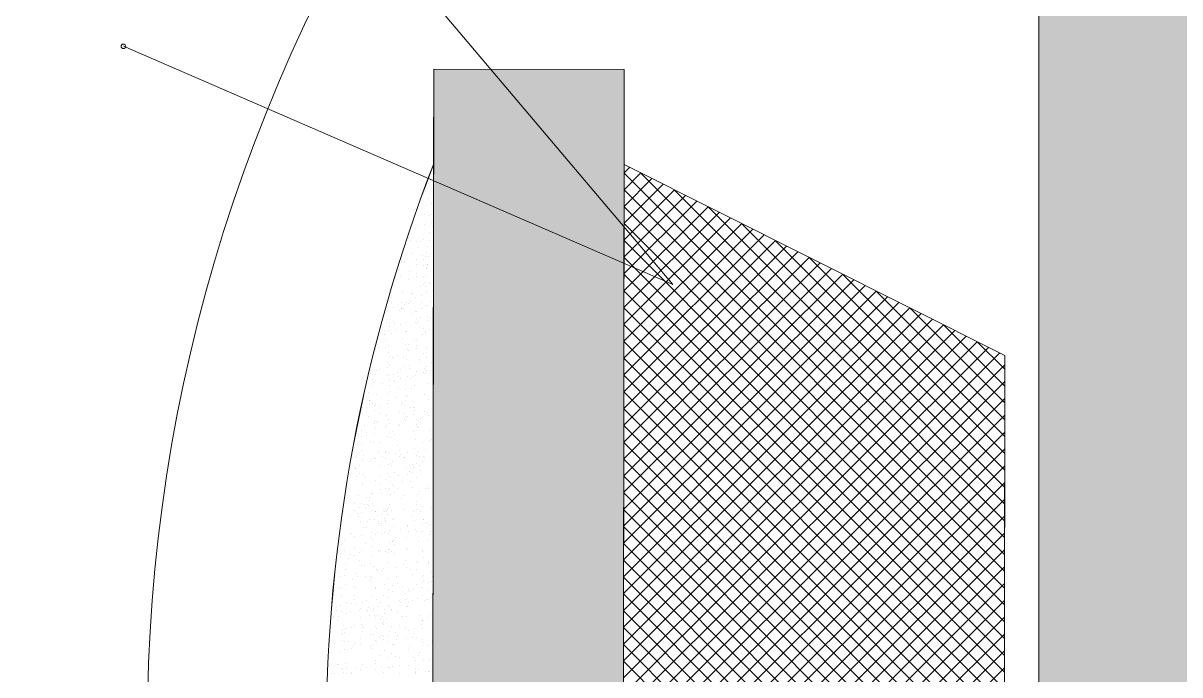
# Model space of a CAD drawing. Header units: inches. Extents: x 22513 to 23848, y -2930 to -2337.
# Drawn here: x 22772.3 to 22790.74, y -2454.46 to -2444.06 of the extents above; entities that cross this region are included whole.
import ezdxf

# ---------------------------------------------------------------- set-up
doc = ezdxf.new("R2010")
doc.units = ezdxf.units.IN
doc.header["$LTSCALE"] = 10
doc.header["$MEASUREMENT"] = 0
for name, color, linetype, lineweight in [('FURNITURE', 144, 'Continuous', 9), ('FURNTIURE', 7, 'Continuous', 5), ('line', 7, 'Continuous', 13)]:
    doc.layers.add(name, color=color, linetype=linetype, lineweight=lineweight)

# ---------------------------------------------------------------- blocks, each defined once
blk = doc.blocks.new("50'X96'-G59")
at = {"layer": 'FURNTIURE', "color": 7, "linetype": 'Continuous'}
for p, q in [((1345.785, 894.474), (1333.785, 882.474)), ((1345.973, 882.475), (1333.973, 894.474)), ((1334.315, 882.474), (1346.315, 894.474)), ((1334.504, 894.474), (1346.503, 882.475)), ((1346.846, 894.474), (1334.845, 882.474)), ((1347.033, 882.475), (1335.034, 894.474)), ((1335.376, 882.474), (1347.376, 894.474)), ((1335.564, 894.474), (1347.564, 882.475)), ((1347.906, 894.474), (1335.906, 882.474)), ((1348.094, 882.475), (1336.095, 894.474)), ((1336.436, 882.474), (1348.437, 894.474)), ((1336.625, 894.474), (1348.624, 882.475)), ((1348.967, 894.474), (1336.967, 882.474)), ((1349.155, 882.475), (1337.155, 894.474)), ((1337.497, 882.474), (1349.497, 894.474)), ((1337.686, 894.474), (1349.685, 882.475)), ((1350.028, 894.474), (1338.027, 882.474)), ((1350.215, 882.475), (1338.216, 894.474)), ((1338.558, 882.474), (1350.558, 894.474)), ((1338.746, 894.474), (1350.746, 882.475)), ((1351.088, 894.474), (1339.088, 882.474)), ((1351.276, 882.475), (1339.277, 894.474)), ((1339.618, 882.474), (1351.619, 894.474)), ((1339.807, 894.474), (1351.806, 882.475)), ((1352.149, 894.474), (1340.149, 882.474)), ((1352.337, 882.475), (1340.337, 894.474)), ((1340.679, 882.474), (1352.679, 894.474)), ((1340.868, 894.474), (1352.867, 882.475)), ((1353.21, 894.474), (1341.209, 882.474)), ((1353.397, 882.475), (1341.398, 894.474)), ((1341.74, 882.474), (1353.74, 894.474)), ((1341.928, 894.474), (1353.928, 882.475)), ((1354.27, 894.474), (1342.27, 882.474)), ((1354.458, 882.475), (1342.459, 894.474)), ((1342.8, 882.474), (1354.801, 894.474)), ((1342.989, 894.474), (1354.988, 882.475)), ((1355.331, 894.474), (1343.331, 882.474)), ((1355.519, 882.475), (1343.519, 894.474)), ((1344.05, 894.474), (1356.049, 882.475)), ((1356.579, 882.475), (1344.58, 894.474)), ((1345.11, 894.474), (1357.11, 882.475)), ((1357.64, 882.475), (1345.641, 894.474)), ((1346.171, 894.474), (1358.17, 882.475)), ((1358.701, 882.475), (1346.701, 894.474)), ((1347.232, 894.474), (1359.231, 882.475)), ((1359.761, 882.475), (1347.762, 894.474)), ((1348.292, 894.474), (1360.292, 882.475)), ((1360.822, 882.475), (1348.823, 894.474)), ((1349.353, 894.474), (1361.352, 882.475)), ((1361.361, 882.997), (1349.883, 894.474)), ((1350.414, 894.474), (1360.83, 884.057)), ((1360.3, 885.118), (1350.944, 894.474)), ((1351.474, 894.474), (1359.77, 886.179)), ((1359.239, 887.239), (1352.005, 894.474)), ((1352.535, 894.474), (1358.709, 888.3)), ((1358.178, 889.362), (1353.065, 894.474)), ((1353.596, 894.474), (1357.647, 890.422)), ((1357.117, 891.483), (1354.126, 894.474)), ((1354.656, 894.474), (1356.587, 892.544)), ((1356.056, 893.604), (1355.187, 894.474)), ((1343.861, 882.474), (1355.701, 894.314)), ((1355.878, 893.961), (1344.391, 882.474)), ((1344.922, 882.474), (1356.054, 893.606)), ((1356.231, 893.253), (1345.452, 882.474)), ((1345.982, 882.474), (1356.408, 892.9)), ((1356.585, 892.546), (1346.513, 882.474)), ((1347.043, 882.474), (1356.762, 892.193)), ((1356.939, 891.839), (1347.573, 882.474)), ((1348.104, 882.474), (1357.115, 891.485)), ((1357.292, 891.132), (1348.634, 882.474)), ((1349.164, 882.474), (1357.469, 890.779)), ((1357.645, 890.424), (1349.695, 882.474)), ((1350.225, 882.474), (1357.822, 890.071)), ((1357.999, 889.718), (1350.755, 882.474)), ((1351.285, 882.474), (1358.176, 889.364)), ((1358.353, 889.011), (1351.816, 882.474)), ((1352.346, 882.474), (1358.53, 888.657)), ((1358.706, 888.303), (1352.876, 882.474)), ((1353.407, 882.474), (1358.883, 887.95)), ((1359.06, 887.597), (1353.937, 882.474)), ((1354.467, 882.474), (1359.236, 887.242)), ((1359.413, 886.889), (1354.998, 882.474)), ((1355.528, 882.474), (1359.59, 886.536)), ((1359.767, 886.182), (1356.058, 882.474)), ((1356.589, 882.474), (1359.944, 885.829)), ((1360.121, 885.475), (1357.119, 882.474)), ((1357.649, 882.474), (1360.297, 885.121)), ((1360.474, 884.768), (1358.18, 882.474)), ((1358.71, 882.474), (1360.651, 884.415)), ((1360.827, 884.061), (1359.24, 882.474)), ((1359.771, 882.474), (1361.004, 883.707)), ((1361.181, 883.354), (1360.301, 882.474)), ((1360.831, 882.474), (1361.358, 883)), ((1361.535, 882.647), (1361.362, 882.474))]:
    blk.add_line(p, q, dxfattribs=at)
blk = doc.blocks.new("50'X96'-G60")
at = {"layer": 'FURNTIURE', "color": 3, "linetype": 'Continuous'}
for p, q in [((1345.641, 876.342), (1345.641, 876.342)), ((1346.457, 876.471), (1346.457, 876.471)), ((1347.98, 876.426), (1347.98, 876.426)), ((1348.209, 876.345), (1348.209, 876.345)), ((1348.442, 876.336), (1348.442, 876.336)), ((1348.628, 876.452), (1348.628, 876.452)), ((1349.104, 876.326), (1349.104, 876.326)), ((1349.778, 876.291), (1349.778, 876.291)), ((1349.952, 876.374), (1349.952, 876.374)), ((1350.289, 876.374), (1350.289, 876.374)), ((1350.798, 876.433), (1350.798, 876.433)), ((1352.626, 876.239), (1352.626, 876.239)), ((1352.968, 876.413), (1352.968, 876.413)), ((1353.724, 876.333), (1353.724, 876.333)), ((1353.804, 876.285), (1353.804, 876.285)), ((1353.978, 876.466), (1353.978, 876.466)), ((1354.38, 876.211), (1354.38, 876.211)), ((1355.139, 876.393), (1355.139, 876.393)), ((1355.264, 876.265), (1355.264, 876.265)), ((1355.55, 876.27), (1355.55, 876.27)), ((1355.709, 876.273), (1355.709, 876.273)), ((1356.363, 876.23), (1356.363, 876.23)), ((1356.7, 876.276), (1356.7, 876.276)), ((1356.842, 876.286), (1356.842, 876.286)), ((1357.165, 876.22), (1357.165, 876.22)), ((1357.309, 876.374), (1357.309, 876.374)), ((1358.327, 876.265), (1358.327, 876.265)), ((1358.344, 876.247), (1358.344, 876.247)), ((1358.836, 876.24), (1358.836, 876.24)), ((1359.479, 876.355), (1359.479, 876.355)), ((1359.787, 876.409), (1359.787, 876.409)), ((1359.839, 876.457), (1359.839, 876.457)), ((1360.326, 876.266), (1360.326, 876.266)), ((1360.697, 876.359), (1360.697, 876.359)), ((1361.021, 876.324), (1361.021, 876.324)), ((1345.568, 875.928), (1345.568, 875.928)), ((1345.74, 875.94), (1345.74, 875.94)), ((1345.988, 875.926), (1345.988, 875.926)), ((1346.032, 876.191), (1346.032, 876.191)), ((1346.452, 876.138), (1346.452, 876.138)), ((1346.7, 875.94), (1346.7, 875.94)), ((1346.996, 875.903), (1346.996, 875.903)), ((1347.004, 876.132), (1347.004, 876.132)), ((1347.422, 876.059), (1347.422, 876.059)), ((1348.38, 875.94), (1348.38, 875.94)), ((1348.435, 876.156), (1348.435, 876.156)), ((1348.629, 876.156), (1348.629, 876.156)), ((1349.1, 875.94), (1349.1, 875.94)), ((1349.238, 876.173), (1349.238, 876.173)), ((1350.06, 875.94), (1350.06, 875.94)), ((1350.416, 876.174), (1350.416, 876.174)), ((1350.686, 875.852), (1350.686, 875.852)), ((1350.748, 875.961), (1350.748, 875.961)), ((1351.74, 875.94), (1351.74, 875.94)), ((1351.968, 876.066), (1351.968, 876.066)), ((1352.21, 875.94), (1352.21, 875.94)), ((1352.398, 876.193), (1352.398, 876.193)), ((1352.46, 875.94), (1352.46, 875.94)), ((1352.564, 875.973), (1352.564, 875.973)), ((1352.668, 875.871), (1352.668, 875.871)), ((1353.214, 875.858), (1353.214, 875.858)), ((1353.42, 875.94), (1353.42, 875.94)), ((1353.492, 876.057), (1353.492, 876.057)), ((1353.541, 876), (1353.541, 876)), ((1353.599, 876.058), (1353.599, 876.058)), ((1353.872, 875.883), (1353.872, 875.883)), ((1353.966, 875.879), (1353.966, 875.879)), ((1354.65, 875.889), (1354.65, 875.889)), ((1355.1, 875.94), (1355.1, 875.94)), ((1355.188, 876.204), (1355.188, 876.204)), ((1355.404, 876.083), (1355.404, 876.083)), ((1355.47, 876.051), (1355.47, 876.051)), ((1355.82, 875.94), (1355.82, 875.94)), ((1356.082, 875.869), (1356.082, 875.869)), ((1356.468, 876.049), (1356.468, 876.049)), ((1356.633, 875.908), (1356.633, 875.908)), ((1356.67, 876.008), (1356.67, 876.008)), ((1356.78, 875.94), (1356.78, 875.94)), ((1356.808, 876.059), (1356.808, 876.059)), ((1357.913, 876.192), (1357.913, 876.192)), ((1358.08, 876.162), (1358.08, 876.162)), ((1358.196, 875.926), (1358.196, 875.926)), ((1358.46, 875.94), (1358.46, 875.94)), ((1358.614, 875.925), (1358.614, 875.925)), ((1359.18, 875.94), (1359.18, 875.94)), ((1360.039, 876.197), (1360.039, 876.197)), ((1360.14, 875.94), (1360.14, 875.94)), ((1346.722, 875.816), (1346.722, 875.816)), ((1347.014, 875.619), (1347.014, 875.619)), ((1347.361, 875.504), (1347.361, 875.504)), ((1347.686, 875.661), (1347.686, 875.661)), ((1347.692, 875.637), (1347.692, 875.637)), ((1348.705, 875.835), (1348.705, 875.835)), ((1348.868, 875.762), (1348.868, 875.762)), ((1348.914, 875.644), (1348.914, 875.644)), ((1349, 875.558), (1349, 875.558)), ((1349.154, 875.616), (1349.154, 875.616)), ((1349.486, 875.661), (1349.486, 875.661)), ((1349.52, 875.64), (1349.52, 875.64)), ((1349.855, 875.642), (1349.855, 875.642)), ((1350.252, 875.652), (1350.252, 875.652)), ((1350.54, 875.783), (1350.54, 875.783)), ((1351.615, 875.769), (1351.615, 875.769)), ((1351.64, 875.519), (1351.64, 875.519)), ((1351.915, 875.777), (1351.915, 875.777)), ((1352.026, 875.622), (1352.026, 875.622)), ((1352.53, 875.676), (1352.53, 875.676)), ((1353.554, 875.609), (1353.554, 875.609)), ((1353.975, 875.763), (1353.975, 875.763)), ((1354.102, 875.52), (1354.102, 875.52)), ((1354.159, 875.84), (1354.159, 875.84)), ((1354.196, 875.603), (1354.196, 875.603)), ((1354.337, 875.66), (1354.337, 875.66)), ((1354.516, 875.593), (1354.516, 875.593)), ((1355.96, 875.689), (1355.96, 875.689)), ((1356.35, 875.614), (1356.35, 875.614)), ((1356.367, 875.583), (1356.367, 875.583)), ((1356.923, 875.796), (1356.923, 875.796)), ((1357.077, 875.477), (1357.077, 875.477)), ((1357.309, 875.753), (1357.309, 875.753)), ((1357.558, 875.781), (1357.558, 875.781)), ((1357.561, 875.82), (1357.561, 875.82)), ((1357.992, 875.687), (1357.992, 875.687)), ((1358.537, 875.564), (1358.537, 875.564)), ((1359.236, 875.742), (1359.236, 875.742)), ((1359.295, 875.692), (1359.295, 875.692)), ((1345.577, 875.425), (1345.577, 875.425)), ((1346.099, 875.291), (1346.099, 875.291)), ((1346.217, 875.158), (1346.217, 875.158)), ((1346.782, 875.343), (1346.782, 875.343)), ((1346.882, 875.296), (1346.882, 875.296)), ((1347.063, 875.177), (1347.063, 875.177)), ((1347.511, 875.37), (1347.511, 875.37)), ((1347.701, 875.113), (1347.701, 875.113)), ((1349.655, 875.269), (1349.655, 875.269)), ((1350.214, 875.241), (1350.214, 875.241)), ((1350.437, 875.208), (1350.437, 875.208)), ((1351.093, 875.472), (1351.093, 875.472)), ((1351.531, 875.19), (1351.531, 875.19)), ((1351.913, 875.258), (1351.913, 875.258)), ((1352.199, 875.116), (1352.199, 875.116)), ((1352.271, 875.197), (1352.271, 875.197)), ((1352.771, 875.348), (1352.771, 875.348)), ((1353.807, 875.396), (1353.807, 875.396)), ((1354.289, 875.279), (1354.289, 875.279)), ((1354.47, 875.112), (1354.47, 875.112)), ((1354.936, 875.363), (1354.936, 875.363)), ((1355.013, 875.209), (1355.013, 875.209)), ((1356.275, 875.144), (1356.275, 875.144)), ((1356.612, 875.259), (1356.612, 875.259)), ((1356.654, 875.223), (1356.654, 875.223)), ((1357.262, 875.145), (1357.262, 875.145)), ((1358.092, 875.426), (1358.092, 875.426)), ((1358.285, 875.361), (1358.285, 875.361)), ((1346.307, 874.956), (1346.307, 874.956)), ((1346.657, 874.906), (1346.657, 874.906)), ((1346.78, 874.862), (1346.78, 874.862)), ((1347.321, 874.808), (1347.321, 874.808)), ((1347.455, 874.943), (1347.455, 874.943)), ((1347.712, 875.063), (1347.712, 875.063)), ((1348.218, 875.065), (1348.218, 875.065)), ((1348.835, 874.865), (1348.835, 874.865)), ((1349.073, 875.07), (1349.073, 875.07)), ((1349.437, 874.961), (1349.437, 874.961)), ((1350.291, 874.848), (1350.291, 874.848)), ((1350.369, 874.762), (1350.369, 874.762)), ((1350.46, 874.937), (1350.46, 874.937)), ((1350.6, 875.038), (1350.6, 875.038)), ((1350.686, 874.955), (1350.686, 874.955)), ((1350.69, 874.996), (1350.69, 874.996)), ((1350.705, 874.921), (1350.705, 874.921)), ((1351.263, 874.845), (1351.263, 874.845)), ((1351.382, 874.819), (1351.382, 874.819)), ((1351.419, 874.979), (1351.419, 874.979)), ((1351.881, 875.038), (1351.881, 875.038)), ((1352.356, 874.976), (1352.356, 874.976)), ((1352.586, 874.977), (1352.586, 874.977)), ((1353.132, 875.104), (1353.132, 875.104)), ((1353.401, 874.997), (1353.401, 874.997)), ((1353.448, 875.102), (1353.448, 875.102)), ((1353.779, 874.816), (1353.779, 874.816)), ((1355.146, 874.784), (1355.146, 874.784)), ((1355.216, 875.019), (1355.216, 875.019)), ((1355.383, 875.016), (1355.383, 875.016)), ((1355.69, 875.076), (1355.69, 875.076)), ((1355.86, 874.98), (1355.86, 874.98)), ((1345.771, 874.389), (1345.771, 874.389)), ((1345.906, 874.664), (1345.906, 874.664)), ((1346.376, 874.562), (1346.376, 874.562)), ((1346.576, 874.697), (1346.576, 874.697)), ((1346.61, 874.649), (1346.61, 874.649)), ((1346.984, 874.71), (1346.984, 874.71)), ((1347.074, 874.663), (1347.074, 874.663)), ((1347.33, 874.649), (1347.33, 874.649)), ((1347.393, 874.619), (1347.393, 874.619)), ((1347.574, 874.596), (1347.574, 874.596)), ((1347.914, 874.706), (1347.914, 874.706)), ((1348.016, 874.567), (1348.016, 874.567)), ((1348.29, 874.649), (1348.29, 874.649)), ((1348.459, 874.525), (1348.459, 874.525)), ((1348.545, 874.543), (1348.545, 874.543)), ((1348.825, 874.713), (1348.825, 874.713)), ((1348.848, 874.68), (1348.848, 874.68)), ((1349.304, 874.573), (1349.304, 874.573)), ((1349.97, 874.649), (1349.97, 874.649)), ((1350.69, 874.649), (1350.69, 874.649)), ((1350.716, 874.523), (1350.716, 874.523)), ((1350.905, 874.409), (1350.905, 874.409)), ((1351.038, 874.455), (1351.038, 874.455)), ((1351.11, 874.463), (1351.11, 874.463)), ((1351.65, 874.649), (1351.65, 874.649)), ((1352.343, 874.612), (1352.343, 874.612)), ((1352.886, 874.504), (1352.886, 874.504)), ((1353.33, 874.649), (1353.33, 874.649)), ((1353.454, 874.619), (1353.454, 874.619)), ((1353.688, 874.444), (1353.688, 874.444)), ((1354.05, 874.649), (1354.05, 874.649)), ((1354.185, 874.458), (1354.185, 874.458)), ((1354.649, 874.573), (1354.649, 874.573)), ((1354.91, 874.471), (1354.91, 874.471)), ((1355.01, 874.649), (1355.01, 874.649)), ((1355.057, 874.484), (1355.057, 874.484)), ((1355.111, 874.497), (1355.111, 874.497)), ((1355.55, 874.62), (1355.55, 874.62)), ((1345.876, 874.263), (1345.876, 874.263)), ((1346.48, 874.176), (1346.48, 874.176)), ((1346.893, 874.249), (1346.893, 874.249)), ((1347.802, 874.243), (1347.802, 874.243)), ((1348.647, 874.105), (1348.647, 874.105)), ((1349.135, 874.172), (1349.135, 874.172)), ((1349.468, 874.205), (1349.468, 874.205)), ((1350.17, 874.378), (1350.17, 874.378)), ((1350.378, 874.198), (1350.378, 874.198)), ((1350.796, 874.158), (1350.796, 874.158)), ((1351.531, 874.26), (1351.531, 874.26)), ((1351.594, 874.248), (1351.594, 874.248)), ((1351.76, 874.349), (1351.76, 874.349)), ((1351.793, 874.07), (1351.793, 874.07)), ((1351.877, 874.281), (1351.877, 874.281)), ((1352.133, 874.166), (1352.133, 874.166)), ((1352.502, 874.149), (1352.502, 874.149)), ((1352.883, 874.151), (1352.883, 874.151)), ((1353.055, 874.227), (1353.055, 874.227)), ((1353.229, 874.229), (1353.229, 874.229)), ((1354.589, 874.343), (1354.589, 874.343)), ((1345.578, 873.759), (1345.578, 873.759)), ((1345.608, 873.666), (1345.608, 873.666)), ((1345.617, 873.925), (1345.617, 873.925)), ((1345.879, 873.712), (1345.879, 873.712)), ((1346.33, 873.767), (1346.33, 873.767)), ((1346.593, 873.798), (1346.593, 873.798)), ((1347.476, 873.743), (1347.476, 873.743)), ((1347.787, 873.907), (1347.787, 873.907)), ((1348.03, 874.002), (1348.03, 874.002)), ((1348.394, 873.731), (1348.394, 873.731)), ((1348.538, 873.924), (1348.538, 873.924)), ((1348.677, 873.67), (1348.677, 873.67)), ((1349.211, 873.812), (1349.211, 873.812)), ((1349.462, 873.682), (1349.462, 873.682)), ((1349.52, 873.99), (1349.52, 873.99)), ((1349.803, 873.684), (1349.803, 873.684)), ((1349.958, 873.887), (1349.958, 873.887)), ((1349.999, 873.903), (1349.999, 873.903)), ((1352.128, 873.867), (1352.128, 873.867)), ((1345.56, 873.359), (1345.56, 873.359)), ((1345.847, 873.503), (1345.847, 873.503)), ((1346.258, 873.552), (1346.258, 873.552)), ((1346.52, 873.359), (1346.52, 873.359)), ((1346.943, 873.579), (1346.943, 873.579)), ((1346.966, 873.626), (1346.966, 873.626)), ((1347.245, 873.467), (1347.245, 873.467)), ((1347.381, 873.354), (1347.381, 873.354)), ((1347.576, 873.434), (1347.576, 873.434)), ((1348.2, 873.359), (1348.2, 873.359)), ((1350.693, 873.653), (1350.693, 873.653)), ((1345.56, 873.269), (1345.56, 873.269))]:
    blk.add_line(p, q, dxfattribs=at)
blk = doc.blocks.new("50'X96'-G61")
at = {"layer": 'FURNTIURE', "color": 1, "linetype": 'Continuous'}
for p, q in [((1345.641, 876.342), (1345.641, 876.342)), ((1346.457, 876.471), (1346.457, 876.471)), ((1347.98, 876.426), (1347.98, 876.426)), ((1348.209, 876.345), (1348.209, 876.345)), ((1348.442, 876.336), (1348.442, 876.336)), ((1348.628, 876.452), (1348.628, 876.452)), ((1349.104, 876.326), (1349.104, 876.326)), ((1349.778, 876.291), (1349.778, 876.291)), ((1349.952, 876.374), (1349.952, 876.374)), ((1350.289, 876.374), (1350.289, 876.374)), ((1350.798, 876.433), (1350.798, 876.433)), ((1352.626, 876.239), (1352.626, 876.239)), ((1352.968, 876.413), (1352.968, 876.413)), ((1353.724, 876.333), (1353.724, 876.333)), ((1353.804, 876.285), (1353.804, 876.285)), ((1353.978, 876.466), (1353.978, 876.466)), ((1354.38, 876.211), (1354.38, 876.211)), ((1355.139, 876.393), (1355.139, 876.393)), ((1355.264, 876.265), (1355.264, 876.265)), ((1355.55, 876.27), (1355.55, 876.27)), ((1355.709, 876.273), (1355.709, 876.273)), ((1356.363, 876.23), (1356.363, 876.23)), ((1356.7, 876.276), (1356.7, 876.276)), ((1356.842, 876.286), (1356.842, 876.286)), ((1357.165, 876.22), (1357.165, 876.22)), ((1357.309, 876.374), (1357.309, 876.374)), ((1358.327, 876.265), (1358.327, 876.265)), ((1358.344, 876.247), (1358.344, 876.247)), ((1358.836, 876.24), (1358.836, 876.24)), ((1359.479, 876.355), (1359.479, 876.355)), ((1359.787, 876.409), (1359.787, 876.409)), ((1359.839, 876.457), (1359.839, 876.457)), ((1360.326, 876.266), (1360.326, 876.266)), ((1360.697, 876.359), (1360.697, 876.359)), ((1361.021, 876.324), (1361.021, 876.324)), ((1345.568, 875.928), (1345.568, 875.928)), ((1345.74, 875.94), (1345.74, 875.94)), ((1345.988, 875.926), (1345.988, 875.926)), ((1346.032, 876.191), (1346.032, 876.191)), ((1346.452, 876.138), (1346.452, 876.138)), ((1346.7, 875.94), (1346.7, 875.94)), ((1346.996, 875.903), (1346.996, 875.903)), ((1347.004, 876.132), (1347.004, 876.132)), ((1347.422, 876.059), (1347.422, 876.059)), ((1348.38, 875.94), (1348.38, 875.94)), ((1348.435, 876.156), (1348.435, 876.156)), ((1348.629, 876.156), (1348.629, 876.156)), ((1349.1, 875.94), (1349.1, 875.94)), ((1349.238, 876.173), (1349.238, 876.173)), ((1350.06, 875.94), (1350.06, 875.94)), ((1350.416, 876.174), (1350.416, 876.174)), ((1350.686, 875.852), (1350.686, 875.852)), ((1350.748, 875.961), (1350.748, 875.961)), ((1351.74, 875.94), (1351.74, 875.94)), ((1351.968, 876.066), (1351.968, 876.066)), ((1352.21, 875.94), (1352.21, 875.94)), ((1352.398, 876.193), (1352.398, 876.193)), ((1352.46, 875.94), (1352.46, 875.94)), ((1352.564, 875.973), (1352.564, 875.973)), ((1352.668, 875.871), (1352.668, 875.871)), ((1353.214, 875.858), (1353.214, 875.858)), ((1353.42, 875.94), (1353.42, 875.94)), ((1353.492, 876.057), (1353.492, 876.057)), ((1353.541, 876), (1353.541, 876)), ((1353.599, 876.058), (1353.599, 876.058)), ((1353.872, 875.883), (1353.872, 875.883)), ((1353.966, 875.879), (1353.966, 875.879)), ((1354.65, 875.889), (1354.65, 875.889)), ((1355.1, 875.94), (1355.1, 875.94)), ((1355.188, 876.204), (1355.188, 876.204)), ((1355.404, 876.083), (1355.404, 876.083)), ((1355.47, 876.051), (1355.47, 876.051)), ((1355.82, 875.94), (1355.82, 875.94)), ((1356.082, 875.869), (1356.082, 875.869)), ((1356.468, 876.049), (1356.468, 876.049)), ((1356.633, 875.908), (1356.633, 875.908)), ((1356.67, 876.008), (1356.67, 876.008)), ((1356.78, 875.94), (1356.78, 875.94)), ((1356.808, 876.059), (1356.808, 876.059)), ((1357.913, 876.192), (1357.913, 876.192)), ((1358.08, 876.162), (1358.08, 876.162)), ((1358.196, 875.926), (1358.196, 875.926)), ((1358.46, 875.94), (1358.46, 875.94)), ((1358.614, 875.925), (1358.614, 875.925)), ((1359.18, 875.94), (1359.18, 875.94)), ((1360.039, 876.197), (1360.039, 876.197)), ((1360.14, 875.94), (1360.14, 875.94)), ((1346.722, 875.816), (1346.722, 875.816)), ((1347.014, 875.619), (1347.014, 875.619)), ((1347.361, 875.504), (1347.361, 875.504)), ((1347.686, 875.661), (1347.686, 875.661)), ((1347.692, 875.637), (1347.692, 875.637)), ((1348.705, 875.835), (1348.705, 875.835)), ((1348.868, 875.762), (1348.868, 875.762)), ((1348.914, 875.644), (1348.914, 875.644)), ((1349, 875.558), (1349, 875.558)), ((1349.154, 875.616), (1349.154, 875.616)), ((1349.486, 875.661), (1349.486, 875.661)), ((1349.52, 875.64), (1349.52, 875.64)), ((1349.855, 875.642), (1349.855, 875.642)), ((1350.252, 875.652), (1350.252, 875.652)), ((1350.54, 875.783), (1350.54, 875.783)), ((1351.615, 875.769), (1351.615, 875.769)), ((1351.64, 875.519), (1351.64, 875.519)), ((1351.915, 875.777), (1351.915, 875.777)), ((1352.026, 875.622), (1352.026, 875.622)), ((1352.53, 875.676), (1352.53, 875.676)), ((1353.554, 875.609), (1353.554, 875.609)), ((1353.975, 875.763), (1353.975, 875.763)), ((1354.102, 875.52), (1354.102, 875.52)), ((1354.159, 875.84), (1354.159, 875.84)), ((1354.196, 875.603), (1354.196, 875.603)), ((1354.337, 875.66), (1354.337, 875.66)), ((1354.516, 875.593), (1354.516, 875.593)), ((1355.96, 875.689), (1355.96, 875.689)), ((1356.35, 875.614), (1356.35, 875.614)), ((1356.367, 875.583), (1356.367, 875.583)), ((1356.923, 875.796), (1356.923, 875.796)), ((1357.077, 875.477), (1357.077, 875.477)), ((1357.309, 875.753), (1357.309, 875.753)), ((1357.558, 875.781), (1357.558, 875.781)), ((1357.561, 875.82), (1357.561, 875.82)), ((1357.992, 875.687), (1357.992, 875.687)), ((1358.537, 875.564), (1358.537, 875.564)), ((1359.236, 875.742), (1359.236, 875.742)), ((1359.295, 875.692), (1359.295, 875.692)), ((1345.577, 875.425), (1345.577, 875.425)), ((1346.099, 875.291), (1346.099, 875.291)), ((1346.217, 875.158), (1346.217, 875.158)), ((1346.782, 875.343), (1346.782, 875.343)), ((1346.882, 875.296), (1346.882, 875.296)), ((1347.063, 875.177), (1347.063, 875.177)), ((1347.511, 875.37), (1347.511, 875.37)), ((1347.701, 875.113), (1347.701, 875.113)), ((1349.655, 875.269), (1349.655, 875.269)), ((1350.214, 875.241), (1350.214, 875.241)), ((1350.437, 875.208), (1350.437, 875.208)), ((1351.093, 875.472), (1351.093, 875.472)), ((1351.531, 875.19), (1351.531, 875.19)), ((1351.913, 875.258), (1351.913, 875.258)), ((1352.199, 875.116), (1352.199, 875.116)), ((1352.271, 875.197), (1352.271, 875.197)), ((1352.771, 875.348), (1352.771, 875.348)), ((1353.807, 875.396), (1353.807, 875.396)), ((1354.289, 875.279), (1354.289, 875.279)), ((1354.47, 875.112), (1354.47, 875.112)), ((1354.936, 875.363), (1354.936, 875.363)), ((1355.013, 875.209), (1355.013, 875.209)), ((1356.275, 875.144), (1356.275, 875.144)), ((1356.612, 875.259), (1356.612, 875.259)), ((1356.654, 875.223), (1356.654, 875.223)), ((1357.262, 875.145), (1357.262, 875.145)), ((1358.092, 875.426), (1358.092, 875.426)), ((1358.285, 875.361), (1358.285, 875.361)), ((1346.307, 874.956), (1346.307, 874.956)), ((1346.657, 874.906), (1346.657, 874.906)), ((1346.78, 874.862), (1346.78, 874.862)), ((1347.321, 874.808), (1347.321, 874.808)), ((1347.455, 874.943), (1347.455, 874.943)), ((1347.712, 875.063), (1347.712, 875.063)), ((1348.218, 875.065), (1348.218, 875.065)), ((1348.835, 874.865), (1348.835, 874.865)), ((1349.073, 875.07), (1349.073, 875.07)), ((1349.437, 874.961), (1349.437, 874.961)), ((1350.291, 874.848), (1350.291, 874.848)), ((1350.369, 874.762), (1350.369, 874.762)), ((1350.46, 874.937), (1350.46, 874.937)), ((1350.6, 875.038), (1350.6, 875.038)), ((1350.686, 874.955), (1350.686, 874.955)), ((1350.69, 874.996), (1350.69, 874.996)), ((1350.705, 874.921), (1350.705, 874.921)), ((1351.263, 874.845), (1351.263, 874.845)), ((1351.382, 874.819), (1351.382, 874.819)), ((1351.419, 874.979), (1351.419, 874.979)), ((1351.881, 875.038), (1351.881, 875.038)), ((1352.356, 874.976), (1352.356, 874.976)), ((1352.586, 874.977), (1352.586, 874.977)), ((1353.132, 875.104), (1353.132, 875.104)), ((1353.401, 874.997), (1353.401, 874.997)), ((1353.448, 875.102), (1353.448, 875.102)), ((1353.779, 874.816), (1353.779, 874.816)), ((1355.146, 874.784), (1355.146, 874.784)), ((1355.216, 875.019), (1355.216, 875.019)), ((1355.383, 875.016), (1355.383, 875.016)), ((1355.69, 875.076), (1355.69, 875.076)), ((1355.86, 874.98), (1355.86, 874.98)), ((1345.771, 874.389), (1345.771, 874.389)), ((1345.906, 874.664), (1345.906, 874.664)), ((1346.376, 874.562), (1346.376, 874.562)), ((1346.576, 874.697), (1346.576, 874.697)), ((1346.61, 874.649), (1346.61, 874.649)), ((1346.984, 874.71), (1346.984, 874.71)), ((1347.074, 874.663), (1347.074, 874.663)), ((1347.33, 874.649), (1347.33, 874.649)), ((1347.393, 874.619), (1347.393, 874.619)), ((1347.574, 874.596), (1347.574, 874.596)), ((1347.914, 874.706), (1347.914, 874.706)), ((1348.016, 874.567), (1348.016, 874.567)), ((1348.29, 874.649), (1348.29, 874.649)), ((1348.459, 874.525), (1348.459, 874.525)), ((1348.545, 874.543), (1348.545, 874.543)), ((1348.825, 874.713), (1348.825, 874.713)), ((1348.848, 874.68), (1348.848, 874.68)), ((1349.304, 874.573), (1349.304, 874.573)), ((1349.97, 874.649), (1349.97, 874.649)), ((1350.69, 874.649), (1350.69, 874.649)), ((1350.716, 874.523), (1350.716, 874.523)), ((1350.905, 874.409), (1350.905, 874.409)), ((1351.038, 874.455), (1351.038, 874.455)), ((1351.11, 874.463), (1351.11, 874.463)), ((1351.65, 874.649), (1351.65, 874.649)), ((1352.343, 874.612), (1352.343, 874.612)), ((1352.886, 874.504), (1352.886, 874.504)), ((1353.33, 874.649), (1353.33, 874.649)), ((1353.454, 874.619), (1353.454, 874.619)), ((1353.688, 874.444), (1353.688, 874.444)), ((1354.05, 874.649), (1354.05, 874.649)), ((1354.185, 874.458), (1354.185, 874.458)), ((1354.649, 874.573), (1354.649, 874.573)), ((1354.91, 874.471), (1354.91, 874.471)), ((1355.01, 874.649), (1355.01, 874.649)), ((1355.057, 874.484), (1355.057, 874.484)), ((1355.111, 874.497), (1355.111, 874.497)), ((1355.55, 874.62), (1355.55, 874.62)), ((1345.876, 874.263), (1345.876, 874.263)), ((1346.48, 874.176), (1346.48, 874.176)), ((1346.893, 874.249), (1346.893, 874.249)), ((1347.802, 874.243), (1347.802, 874.243)), ((1348.647, 874.105), (1348.647, 874.105)), ((1349.135, 874.172), (1349.135, 874.172)), ((1349.468, 874.205), (1349.468, 874.205)), ((1350.17, 874.378), (1350.17, 874.378)), ((1350.378, 874.198), (1350.378, 874.198)), ((1350.796, 874.158), (1350.796, 874.158)), ((1351.531, 874.26), (1351.531, 874.26)), ((1351.594, 874.248), (1351.594, 874.248)), ((1351.76, 874.349), (1351.76, 874.349)), ((1351.793, 874.07), (1351.793, 874.07)), ((1351.877, 874.281), (1351.877, 874.281)), ((1352.133, 874.166), (1352.133, 874.166)), ((1352.502, 874.149), (1352.502, 874.149)), ((1352.883, 874.151), (1352.883, 874.151)), ((1353.055, 874.227), (1353.055, 874.227)), ((1353.229, 874.229), (1353.229, 874.229)), ((1354.589, 874.343), (1354.589, 874.343)), ((1345.578, 873.759), (1345.578, 873.759)), ((1345.608, 873.666), (1345.608, 873.666)), ((1345.617, 873.925), (1345.617, 873.925)), ((1345.879, 873.712), (1345.879, 873.712)), ((1346.33, 873.767), (1346.33, 873.767)), ((1346.593, 873.798), (1346.593, 873.798)), ((1347.476, 873.743), (1347.476, 873.743)), ((1347.787, 873.907), (1347.787, 873.907)), ((1348.03, 874.002), (1348.03, 874.002)), ((1348.394, 873.731), (1348.394, 873.731)), ((1348.538, 873.924), (1348.538, 873.924)), ((1348.677, 873.67), (1348.677, 873.67)), ((1349.211, 873.812), (1349.211, 873.812)), ((1349.462, 873.682), (1349.462, 873.682)), ((1349.52, 873.99), (1349.52, 873.99)), ((1349.803, 873.684), (1349.803, 873.684)), ((1349.958, 873.887), (1349.958, 873.887)), ((1349.999, 873.903), (1349.999, 873.903)), ((1352.128, 873.867), (1352.128, 873.867)), ((1345.56, 873.359), (1345.56, 873.359)), ((1345.847, 873.503), (1345.847, 873.503)), ((1346.258, 873.552), (1346.258, 873.552)), ((1346.52, 873.359), (1346.52, 873.359)), ((1346.943, 873.579), (1346.943, 873.579)), ((1346.966, 873.626), (1346.966, 873.626)), ((1347.245, 873.467), (1347.245, 873.467)), ((1347.381, 873.354), (1347.381, 873.354)), ((1347.576, 873.434), (1347.576, 873.434)), ((1348.2, 873.359), (1348.2, 873.359)), ((1350.693, 873.653), (1350.693, 873.653)), ((1345.56, 873.269), (1345.56, 873.269))]:
    blk.add_line(p, q, dxfattribs=at)
blk = doc.blocks.new("50'X96'-G62")
at = {"layer": 'FURNTIURE', "color": 3, "linetype": 'Continuous'}
for p, q in [((1345.641, 876.36), (1345.641, 876.36)), ((1345.996, 876.372), (1345.996, 876.372)), ((1346.457, 876.288), (1346.457, 876.288)), ((1346.599, 876.448), (1346.599, 876.448)), ((1347.092, 876.473), (1347.092, 876.473)), ((1347.427, 876.38), (1347.427, 876.38)), ((1347.897, 876.341), (1347.897, 876.341)), ((1348.469, 876.425), (1348.469, 876.425)), ((1348.783, 876.414), (1348.783, 876.414)), ((1349.051, 876.325), (1349.051, 876.325)), ((1349.083, 876.329), (1349.083, 876.329)), ((1350.055, 876.382), (1350.055, 876.382)), ((1350.296, 876.237), (1350.296, 876.237)), ((1351.394, 876.318), (1351.394, 876.318)), ((1351.417, 876.238), (1351.417, 876.238)), ((1351.473, 876.321), (1351.473, 876.321)), ((1352.909, 876.355), (1352.909, 876.355)), ((1353.232, 876.368), (1353.232, 876.368)), ((1353.743, 876.236), (1353.743, 876.236)), ((1353.835, 876.213), (1353.835, 876.213)), ((1355.029, 876.222), (1355.029, 876.222)), ((1355.136, 876.253), (1355.136, 876.253)), ((1355.814, 876.261), (1355.814, 876.261)), ((1356.762, 876.376), (1356.762, 876.376)), ((1357.165, 876.281), (1357.165, 876.281)), ((1357.572, 876.25), (1357.572, 876.25)), ((1357.661, 876.441), (1357.661, 876.441)), ((1357.877, 876.382), (1357.877, 876.382)), ((1357.914, 876.337), (1357.914, 876.337)), ((1358.124, 876.215), (1358.124, 876.215)), ((1358.468, 876.276), (1358.468, 876.276)), ((1358.472, 876.28), (1358.472, 876.28)), ((1358.719, 876.318), (1358.719, 876.318)), ((1358.724, 876.238), (1358.724, 876.238)), ((1358.817, 876.391), (1358.817, 876.391)), ((1359.034, 876.271), (1359.034, 876.271)), ((1359.671, 876.45), (1359.671, 876.45)), ((1360.011, 876.314), (1360.011, 876.314)), ((1360.033, 876.374), (1360.033, 876.374)), ((1360.38, 876.407), (1360.38, 876.407)), ((1360.561, 876.313), (1360.561, 876.313)), ((1360.776, 876.225), (1360.776, 876.225)), ((1345.612, 875.935), (1345.612, 875.935)), ((1345.643, 875.912), (1345.643, 875.912)), ((1345.7, 876.025), (1345.7, 876.025)), ((1346.073, 875.847), (1346.073, 875.847)), ((1346.247, 876.05), (1346.247, 876.05)), ((1346.56, 876.167), (1346.56, 876.167)), ((1346.592, 876.111), (1346.592, 876.111)), ((1346.65, 876.15), (1346.65, 876.15)), ((1346.83, 875.855), (1346.83, 875.855)), ((1347.108, 876.112), (1347.108, 876.112)), ((1347.234, 876.15), (1347.234, 876.15)), ((1347.25, 876.15), (1347.25, 876.15)), ((1347.885, 876.197), (1347.885, 876.197)), ((1348.05, 876.15), (1348.05, 876.15)), ((1348.222, 875.872), (1348.222, 875.872)), ((1348.282, 876.1), (1348.282, 876.1)), ((1348.67, 876.181), (1348.67, 876.181)), ((1348.871, 875.967), (1348.871, 875.967)), ((1349.077, 875.982), (1349.077, 875.982)), ((1349.438, 876.14), (1349.438, 876.14)), ((1349.45, 876.15), (1349.45, 876.15)), ((1350.05, 876.15), (1350.05, 876.15)), ((1350.108, 875.912), (1350.108, 875.912)), ((1350.276, 876.152), (1350.276, 876.152)), ((1350.415, 875.896), (1350.415, 875.896)), ((1350.439, 876.182), (1350.439, 876.182)), ((1350.678, 876.08), (1350.678, 876.08)), ((1350.85, 876.15), (1350.85, 876.15)), ((1351, 875.955), (1351, 875.955)), ((1351.22, 875.984), (1351.22, 875.984)), ((1351.298, 876.037), (1351.298, 876.037)), ((1352.071, 875.845), (1352.071, 875.845)), ((1352.121, 876.049), (1352.121, 876.049)), ((1352.25, 876.15), (1352.25, 876.15)), ((1352.401, 876.175), (1352.401, 876.175)), ((1352.412, 876.043), (1352.412, 876.043)), ((1352.85, 876.15), (1352.85, 876.15)), ((1353.333, 875.99), (1353.333, 875.99)), ((1353.57, 875.932), (1353.57, 875.932)), ((1353.65, 876.15), (1353.65, 876.15)), ((1353.724, 875.85), (1353.724, 875.85)), ((1353.946, 875.861), (1353.946, 875.861)), ((1354.975, 875.916), (1354.975, 875.916)), ((1355.05, 876.15), (1355.05, 876.15)), ((1355.65, 876.15), (1355.65, 876.15)), ((1355.923, 875.958), (1355.923, 875.958)), ((1356.077, 875.941), (1356.077, 875.941)), ((1356.27, 876.121), (1356.27, 876.121)), ((1356.45, 876.15), (1356.45, 876.15)), ((1356.597, 875.946), (1356.597, 875.946)), ((1356.996, 875.914), (1356.996, 875.914)), ((1357.275, 876.111), (1357.275, 876.111)), ((1357.426, 875.925), (1357.426, 875.925)), ((1357.487, 876.104), (1357.487, 876.104)), ((1357.783, 876.073), (1357.783, 876.073)), ((1357.85, 876.15), (1357.85, 876.15)), ((1358.45, 876.15), (1358.45, 876.15)), ((1358.636, 876.148), (1358.636, 876.148)), ((1358.994, 876.008), (1358.994, 876.008)), ((1359.178, 876.053), (1359.178, 876.053)), ((1359.25, 876.15), (1359.25, 876.15)), ((1359.683, 875.967), (1359.683, 875.967)), ((1359.717, 876.186), (1359.717, 876.186)), ((1360.65, 876.15), (1360.65, 876.15)), ((1345.834, 875.697), (1345.834, 875.697)), ((1346.325, 875.697), (1346.325, 875.697)), ((1346.426, 875.723), (1346.426, 875.723)), ((1346.682, 875.643), (1346.682, 875.643)), ((1346.949, 875.704), (1346.949, 875.704)), ((1347.376, 875.65), (1347.376, 875.65)), ((1347.823, 875.7), (1347.823, 875.7)), ((1347.88, 875.812), (1347.88, 875.812)), ((1347.946, 875.663), (1347.946, 875.663)), ((1348.107, 875.593), (1348.107, 875.593)), ((1348.147, 875.742), (1348.147, 875.742)), ((1348.236, 875.705), (1348.236, 875.705)), ((1348.334, 875.502), (1348.334, 875.502)), ((1350.044, 875.689), (1350.044, 875.689)), ((1350.223, 875.666), (1350.223, 875.666)), ((1350.747, 875.568), (1350.747, 875.568)), ((1351.178, 875.58), (1351.178, 875.58)), ((1351.429, 875.816), (1351.429, 875.816)), ((1351.853, 875.673), (1351.853, 875.673)), ((1351.933, 875.724), (1351.933, 875.724)), ((1352.128, 875.73), (1352.128, 875.73)), ((1352.156, 875.819), (1352.156, 875.819)), ((1352.378, 875.582), (1352.378, 875.582)), ((1352.395, 875.563), (1352.395, 875.563)), ((1353.624, 875.555), (1353.624, 875.555)), ((1353.661, 875.657), (1353.661, 875.657)), ((1353.681, 875.602), (1353.681, 875.602)), ((1353.758, 875.536), (1353.758, 875.536)), ((1354.051, 875.485), (1354.051, 875.485)), ((1354.296, 875.64), (1354.296, 875.64)), ((1354.55, 875.801), (1354.55, 875.801)), ((1354.814, 875.587), (1354.814, 875.587)), ((1354.88, 875.771), (1354.88, 875.771)), ((1354.941, 875.833), (1354.941, 875.833)), ((1354.948, 875.655), (1354.948, 875.655)), ((1355.186, 875.739), (1355.186, 875.739)), ((1355.257, 875.564), (1355.257, 875.564)), ((1355.292, 875.716), (1355.292, 875.716)), ((1355.47, 875.641), (1355.47, 875.641)), ((1355.751, 875.7), (1355.751, 875.7)), ((1355.772, 875.673), (1355.772, 875.673)), ((1355.929, 875.593), (1355.929, 875.593)), ((1356.651, 875.581), (1356.651, 875.581)), ((1357.087, 875.483), (1357.087, 875.483)), ((1357.244, 875.699), (1357.244, 875.699)), ((1357.278, 875.625), (1357.278, 875.625)), ((1357.597, 875.485), (1357.597, 875.485)), ((1358.551, 875.481), (1358.551, 875.481)), ((1358.801, 875.778), (1358.801, 875.778)), ((1359.086, 875.609), (1359.086, 875.609)), ((1345.782, 875.119), (1345.782, 875.119)), ((1345.794, 875.192), (1345.794, 875.192)), ((1346.093, 875.415), (1346.093, 875.415)), ((1346.479, 875.25), (1346.479, 875.25)), ((1346.507, 875.188), (1346.507, 875.188)), ((1346.635, 875.32), (1346.635, 875.32)), ((1347.571, 875.155), (1347.571, 875.155)), ((1347.604, 875.175), (1347.604, 875.175)), ((1348.159, 875.203), (1348.159, 875.203)), ((1348.344, 875.182), (1348.344, 875.182)), ((1348.429, 875.35), (1348.429, 875.35)), ((1348.632, 875.309), (1348.632, 875.309)), ((1348.909, 875.312), (1348.909, 875.312)), ((1349.35, 875.248), (1349.35, 875.248)), ((1349.412, 875.159), (1349.412, 875.159)), ((1349.737, 875.201), (1349.737, 875.201)), ((1349.738, 875.2), (1349.738, 875.2)), ((1349.781, 875.249), (1349.781, 875.249)), ((1349.811, 875.219), (1349.811, 875.219)), ((1349.849, 875.292), (1349.849, 875.292)), ((1350.115, 875.434), (1350.115, 875.434)), ((1350.465, 875.254), (1350.465, 875.254)), ((1350.725, 875.175), (1350.725, 875.175)), ((1351.221, 875.143), (1351.221, 875.143)), ((1351.286, 875.263), (1351.286, 875.263)), ((1351.462, 875.233), (1351.462, 875.233)), ((1351.623, 875.144), (1351.623, 875.144)), ((1351.825, 875.382), (1351.825, 875.382)), ((1352.116, 875.156), (1352.116, 875.156)), ((1352.401, 875.4), (1352.401, 875.4)), ((1352.484, 875.432), (1352.484, 875.432)), ((1352.514, 875.283), (1352.514, 875.283)), ((1352.589, 875.406), (1352.589, 875.406)), ((1353.029, 875.127), (1353.029, 875.127)), ((1353.114, 875.249), (1353.114, 875.249)), ((1353.211, 875.182), (1353.211, 875.182)), ((1353.404, 875.412), (1353.404, 875.412)), ((1353.421, 875.386), (1353.421, 875.386)), ((1354.593, 875.39), (1354.593, 875.39)), ((1354.765, 875.264), (1354.765, 875.264)), ((1354.86, 875.434), (1354.86, 875.434)), ((1355.059, 875.361), (1355.059, 875.361)), ((1355.156, 875.451), (1355.156, 875.451)), ((1355.529, 875.225), (1355.529, 875.225)), ((1355.585, 875.348), (1355.585, 875.348)), ((1356.417, 875.28), (1356.417, 875.28)), ((1356.563, 875.451), (1356.563, 875.451)), ((1357.119, 875.224), (1357.119, 875.224)), ((1357.214, 875.352), (1357.214, 875.352)), ((1357.259, 875.46), (1357.259, 875.46)), ((1357.41, 875.16), (1357.41, 875.16)), ((1358.068, 875.294), (1358.068, 875.294)), ((1358.18, 875.298), (1358.18, 875.298)), ((1358.316, 875.394), (1358.316, 875.394)), ((1345.6, 874.902), (1345.6, 874.902)), ((1345.775, 875.076), (1345.775, 875.076)), ((1345.813, 874.868), (1345.813, 874.868)), ((1346.086, 875.039), (1346.086, 875.039)), ((1346.159, 874.804), (1346.159, 874.804)), ((1346.575, 875.076), (1346.575, 875.076)), ((1346.732, 874.92), (1346.732, 874.92)), ((1346.741, 875.074), (1346.741, 875.074)), ((1347.184, 874.915), (1347.184, 874.915)), ((1347.303, 875.022), (1347.303, 875.022)), ((1347.376, 874.875), (1347.376, 874.875)), ((1347.607, 874.931), (1347.607, 874.931)), ((1347.694, 874.754), (1347.694, 874.754)), ((1347.813, 874.816), (1347.813, 874.816)), ((1347.975, 875.076), (1347.975, 875.076)), ((1348.384, 874.935), (1348.384, 874.935)), ((1348.575, 875.076), (1348.575, 875.076)), ((1348.891, 874.923), (1348.891, 874.923)), ((1349.375, 875.076), (1349.375, 875.076)), ((1349.466, 874.82), (1349.466, 874.82)), ((1349.467, 874.766), (1349.467, 874.766)), ((1349.473, 875.107), (1349.473, 875.107)), ((1349.992, 875.072), (1349.992, 875.072)), ((1350.036, 874.951), (1350.036, 874.951)), ((1350.089, 875.093), (1350.089, 875.093)), ((1350.245, 874.826), (1350.245, 874.826)), ((1350.377, 874.98), (1350.377, 874.98)), ((1350.591, 874.843), (1350.591, 874.843)), ((1350.775, 875.076), (1350.775, 875.076)), ((1351.375, 875.076), (1351.375, 875.076)), ((1351.687, 874.965), (1351.687, 874.965)), ((1351.772, 875.095), (1351.772, 875.095)), ((1352.121, 874.811), (1352.121, 874.811)), ((1352.175, 875.076), (1352.175, 875.076)), ((1352.539, 874.969), (1352.539, 874.969)), ((1352.865, 874.798), (1352.865, 874.798)), ((1353.339, 874.981), (1353.339, 874.981)), ((1353.575, 875.076), (1353.575, 875.076)), ((1353.981, 874.805), (1353.981, 874.805)), ((1354.075, 875.025), (1354.075, 875.025)), ((1354.175, 875.076), (1354.175, 875.076)), ((1354.385, 875.07), (1354.385, 875.07)), ((1354.667, 875.081), (1354.667, 875.081)), ((1354.724, 874.885), (1354.724, 874.885)), ((1354.838, 875.11), (1354.838, 875.11)), ((1354.975, 875.076), (1354.975, 875.076)), ((1354.99, 874.996), (1354.99, 874.996)), ((1355.553, 875.084), (1355.553, 875.084)), ((1355.854, 874.793), (1355.854, 874.793)), ((1355.921, 875.055), (1355.921, 875.055)), ((1356.105, 874.968), (1356.105, 874.968)), ((1356.246, 874.93), (1356.246, 874.93)), ((1356.375, 875.076), (1356.375, 875.076)), ((1356.392, 874.928), (1356.392, 874.928)), ((1356.642, 875.011), (1356.642, 875.011)), ((1356.646, 875.094), (1356.646, 875.094)), ((1356.773, 874.892), (1356.773, 874.892)), ((1356.975, 875.076), (1356.975, 875.076)), ((1345.7, 874.65), (1345.7, 874.65)), ((1346.419, 874.518), (1346.419, 874.518)), ((1346.495, 874.584), (1346.495, 874.584)), ((1346.796, 874.615), (1346.796, 874.615)), ((1346.819, 874.516), (1346.819, 874.516)), ((1347.395, 874.738), (1347.395, 874.738)), ((1347.402, 874.459), (1347.402, 874.459)), ((1347.576, 874.414), (1347.576, 874.414)), ((1347.62, 874.586), (1347.62, 874.586)), ((1348.257, 874.662), (1348.257, 874.662)), ((1348.517, 874.466), (1348.517, 874.466)), ((1348.596, 874.535), (1348.596, 874.535)), ((1348.627, 874.5), (1348.627, 874.5)), ((1348.94, 874.596), (1348.94, 874.596)), ((1349.051, 874.5), (1349.051, 874.5)), ((1349.433, 874.743), (1349.433, 874.743)), ((1349.575, 874.54), (1349.575, 874.54)), ((1349.815, 874.55), (1349.815, 874.55)), ((1349.859, 874.51), (1349.859, 874.51)), ((1350.008, 874.725), (1350.008, 874.725)), ((1350.435, 874.484), (1350.435, 874.484)), ((1350.859, 874.602), (1350.859, 874.602)), ((1350.944, 874.56), (1350.944, 874.56)), ((1351.252, 874.527), (1351.252, 874.527)), ((1351.258, 874.555), (1351.258, 874.555)), ((1352.244, 874.468), (1352.244, 874.468)), ((1352.328, 874.546), (1352.328, 874.546)), ((1352.344, 874.672), (1352.344, 874.672)), ((1353.146, 874.619), (1353.146, 874.619)), ((1353.508, 874.634), (1353.508, 874.634)), ((1353.525, 874.716), (1353.525, 874.716)), ((1354.03, 874.611), (1354.03, 874.611)), ((1354.052, 874.452), (1354.052, 874.452)), ((1354.073, 874.545), (1354.073, 874.545)), ((1354.428, 874.424), (1354.428, 874.424)), ((1355.139, 874.694), (1355.139, 874.694)), ((1345.691, 874.177), (1345.691, 874.177)), ((1345.764, 874.036), (1345.764, 874.036)), ((1346.566, 874.046), (1346.566, 874.046)), ((1347.029, 874.27), (1347.029, 874.27)), ((1347.069, 874.266), (1347.069, 874.266)), ((1347.116, 874.23), (1347.116, 874.23)), ((1347.343, 874.192), (1347.343, 874.192)), ((1348.734, 874.037), (1348.734, 874.037)), ((1348.972, 874.313), (1348.972, 874.313)), ((1348.995, 874.208), (1348.995, 874.208)), ((1349.379, 874.143), (1349.379, 874.143)), ((1349.675, 874.355), (1349.675, 874.355)), ((1349.933, 874.207), (1349.933, 874.207)), ((1350.529, 874.137), (1350.529, 874.137)), ((1350.608, 874.102), (1350.608, 874.102)), ((1350.647, 874.223), (1350.647, 874.223)), ((1350.801, 874.332), (1350.801, 874.332)), ((1350.911, 874.301), (1350.911, 874.301)), ((1351.13, 874.376), (1351.13, 874.376)), ((1351.822, 874.252), (1351.822, 874.252)), ((1351.882, 874.153), (1351.882, 874.153)), ((1352.297, 874.237), (1352.297, 874.237)), ((1352.386, 874.047), (1352.386, 874.047)), ((1352.401, 874.025), (1352.401, 874.025)), ((1352.455, 874.282), (1352.455, 874.282)), ((1352.607, 874.217), (1352.607, 874.217)), ((1352.839, 874.226), (1352.839, 874.226)), ((1353.083, 874.367), (1353.083, 874.367)), ((1353.1, 874.135), (1353.1, 874.135)), ((1353.173, 874.37), (1353.173, 874.37)), ((1353.381, 874.13), (1353.381, 874.13)), ((1353.392, 874.297), (1353.392, 874.297)), ((1353.949, 874.253), (1353.949, 874.253)), ((1354.075, 874.25), (1354.075, 874.25)), ((1345.584, 873.915), (1345.584, 873.915)), ((1345.724, 873.737), (1345.724, 873.737)), ((1346.339, 873.698), (1346.339, 873.698)), ((1346.359, 873.897), (1346.359, 873.897)), ((1346.435, 873.925), (1346.435, 873.925)), ((1346.5, 874), (1346.5, 874)), ((1346.569, 873.677), (1346.569, 873.677)), ((1346.865, 873.686), (1346.865, 873.686)), ((1346.999, 873.719), (1346.999, 873.719)), ((1347.019, 873.914), (1347.019, 873.914)), ((1347.1, 874), (1347.1, 874)), ((1347.537, 873.867), (1347.537, 873.867)), ((1347.805, 873.718), (1347.805, 873.718)), ((1347.9, 874), (1347.9, 874)), ((1348.314, 873.967), (1348.314, 873.967)), ((1348.846, 873.725), (1348.846, 873.725)), ((1349.051, 873.725), (1349.051, 873.725)), ((1349.3, 874), (1349.3, 874)), ((1349.336, 873.883), (1349.336, 873.883)), ((1349.9, 874), (1349.9, 874)), ((1350.554, 873.865), (1350.554, 873.865)), ((1350.7, 874), (1350.7, 874)), ((1350.919, 874.009), (1350.919, 874.009)), ((1351.136, 873.787), (1351.136, 873.787)), ((1351.373, 873.838), (1351.373, 873.838)), ((1352.034, 874.016), (1352.034, 874.016)), ((1352.1, 874), (1352.1, 874)), ((1352.382, 873.929), (1352.382, 873.929)), ((1352.7, 874), (1352.7, 874)), ((1345.717, 873.633), (1345.717, 873.633)), ((1345.727, 873.6), (1345.727, 873.6)), ((1345.852, 873.474), (1345.852, 873.474)), ((1346.79, 873.612), (1346.79, 873.612)), ((1346.832, 873.589), (1346.832, 873.589)), ((1347.376, 873.5), (1347.376, 873.5)), ((1347.535, 873.584), (1347.535, 873.584)), ((1347.691, 873.429), (1347.691, 873.429)), ((1347.727, 873.566), (1347.727, 873.566)), ((1348.008, 873.594), (1348.008, 873.594)), ((1348.254, 873.562), (1348.254, 873.562)), ((1348.274, 873.505), (1348.274, 873.505)), ((1348.63, 873.557), (1348.63, 873.557)), ((1348.658, 873.4), (1348.658, 873.4)), ((1348.796, 873.467), (1348.796, 873.467)), ((1349.344, 873.568), (1349.344, 873.568))]:
    blk.add_line(p, q, dxfattribs=at)
blk = doc.blocks.new("50'X96'-G63")
at = {"layer": 'FURNTIURE', "color": 5, "linetype": 'Continuous'}
for p, q in [((1345.645, 876.242), (1345.645, 876.242)), ((1347.354, 876.312), (1347.354, 876.312)), ((1347.919, 876.268), (1347.919, 876.268)), ((1350.322, 876.31), (1350.322, 876.31)), ((1354.2, 876.33), (1354.2, 876.33)), ((1354.711, 876.332), (1354.711, 876.332)), ((1355.386, 876.432), (1355.386, 876.432)), ((1356.317, 876.216), (1356.317, 876.216)), ((1356.43, 876.344), (1356.43, 876.344)), ((1357.762, 876.22), (1357.762, 876.22)), ((1359.21, 876.334), (1359.21, 876.334)), ((1361.372, 876.469), (1361.372, 876.469)), ((1346.134, 876.033), (1346.134, 876.033)), ((1347.927, 875.971), (1347.927, 875.971)), ((1348.507, 876.175), (1348.507, 876.175)), ((1349.752, 876), (1349.752, 876)), ((1350.915, 875.948), (1350.915, 875.948)), ((1352.957, 875.929), (1352.957, 875.929)), ((1353.369, 875.968), (1353.369, 875.968)), ((1356.986, 875.936), (1356.986, 875.936)), ((1357.072, 876.099), (1357.072, 876.099)), ((1358.099, 875.95), (1358.099, 875.95)), ((1358.745, 876.122), (1358.745, 876.122)), ((1359.591, 875.894), (1359.591, 875.894)), ((1347.899, 875.6), (1347.899, 875.6)), ((1354.019, 875.56), (1354.019, 875.56)), ((1355.522, 875.543), (1355.522, 875.543)), ((1356.14, 875.507), (1356.14, 875.507)), ((1357.088, 875.524), (1357.088, 875.524)), ((1357.195, 875.555), (1357.195, 875.555)), ((1358.255, 875.712), (1358.255, 875.712)), ((1345.824, 875.407), (1345.824, 875.407)), ((1347.082, 875.426), (1347.082, 875.426)), ((1347.818, 875.444), (1347.818, 875.444)), ((1347.879, 875.403), (1347.879, 875.403)), ((1351.399, 875.35), (1351.399, 875.35)), ((1354.8, 875.216), (1354.8, 875.216)), ((1355.528, 875.174), (1355.528, 875.174)), ((1357.021, 875.391), (1357.021, 875.391)), ((1346.707, 874.777), (1346.707, 874.777)), ((1346.9, 875.1), (1346.9, 875.1)), ((1347.11, 874.93), (1347.11, 874.93)), ((1347.147, 874.888), (1347.147, 874.888)), ((1348.05, 874.9), (1348.05, 874.9)), ((1349.499, 875.068), (1349.499, 875.068)), ((1349.7, 875.1), (1349.7, 875.1)), ((1349.997, 874.851), (1349.997, 874.851)), ((1350.305, 874.753), (1350.305, 874.753)), ((1350.412, 874.96), (1350.412, 874.96)), ((1350.72, 874.979), (1350.72, 874.979)), ((1350.733, 875.05), (1350.733, 875.05)), ((1350.9, 875.1), (1350.9, 875.1)), ((1351.41, 875.1), (1351.41, 875.1)), ((1351.535, 874.83), (1351.535, 874.83)), ((1351.814, 874.789), (1351.814, 874.789)), ((1352.405, 874.876), (1352.405, 874.876)), ((1352.5, 875.1), (1352.5, 875.1)), ((1352.534, 874.766), (1352.534, 874.766)), ((1353.061, 875.045), (1353.061, 875.045)), ((1353.716, 874.99), (1353.716, 874.99)), ((1355.3, 875.1), (1355.3, 875.1)), ((1356.5, 875.1), (1356.5, 875.1)), ((1357.019, 875.02), (1357.019, 875.02)), ((1345.981, 874.663), (1345.981, 874.663)), ((1347.56, 874.393), (1347.56, 874.393)), ((1347.667, 874.44), (1347.667, 874.44)), ((1350.009, 874.537), (1350.009, 874.537)), ((1350.358, 874.4), (1350.358, 874.4)), ((1350.436, 874.633), (1350.436, 874.633)), ((1350.566, 874.733), (1350.566, 874.733)), ((1350.69, 874.668), (1350.69, 874.668)), ((1350.862, 874.423), (1350.862, 874.423)), ((1352.871, 874.598), (1352.871, 874.598)), ((1353.482, 874.691), (1353.482, 874.691)), ((1353.875, 874.632), (1353.875, 874.632)), ((1354.166, 874.454), (1354.166, 874.454)), ((1354.383, 874.675), (1354.383, 874.675)), ((1354.749, 874.6), (1354.749, 874.6)), ((1354.85, 874.545), (1354.85, 874.545)), ((1346.675, 874.187), (1346.675, 874.187)), ((1347.569, 874.168), (1347.569, 874.168)), ((1347.614, 874.198), (1347.614, 874.198)), ((1347.778, 874.057), (1347.778, 874.057)), ((1347.867, 874.378), (1347.867, 874.378)), ((1348.288, 874.024), (1348.288, 874.024)), ((1348.634, 874.355), (1348.634, 874.355)), ((1350.18, 874.273), (1350.18, 874.273)), ((1350.938, 874.22), (1350.938, 874.22)), ((1351.186, 874.136), (1351.186, 874.136)), ((1352.022, 874.029), (1352.022, 874.029)), ((1347.074, 873.668), (1347.074, 873.668)), ((1347.802, 873.777), (1347.802, 873.777)), ((1352.119, 873.843), (1352.119, 873.843)), ((1346.614, 873.62), (1346.614, 873.62)), ((1346.224, 873.284), (1346.224, 873.284))]:
    blk.add_line(p, q, dxfattribs=at)
blk = doc.blocks.new("50'X96'-G58")
at = {"layer": 'FURNTIURE', "color": 7, "linetype": 'Continuous'}
for p, q in [((1355.622, 894.474), (1331.622, 894.474)), ((1355.622, 894.474), (1361.622, 882.474)), ((1357.85, 884.015), (1365.33, 866.699)), ((1357.85, 884.015), (1374.039, 870.286)), ((1364.622, 882.474), (1322.622, 882.474)), ((1364.622, 882.474), (1364.622, 876.474)), ((1364.622, 876.474), (1322.622, 876.474)), ((1364.622, 876.474), (1361.622, 876.474))]:
    blk.add_line(p, q, dxfattribs=at)
blk.add_lwpolyline([(1355.622, 894.474), (1331.622, 894.474), (1325.622, 882.474), (1361.622, 882.474)], close=True, dxfattribs=at)
at = {"layer": 'FURNTIURE', "color": 3, "linetype": 'Continuous'}
blk.add_lwpolyline([(1361.622, 876.474), (1325.622, 876.474, 0.186714)], format="xyb", close=True, dxfattribs=at)
blk.add_lwpolyline([(1361.622, 876.474), (1325.622, 876.474, 0.186714)], format="xyb", close=True, dxfattribs=at)
at = {"layer": 'FURNTIURE', "color": 1, "linetype": 'Continuous'}
blk.add_lwpolyline([(1361.622, 876.474), (1325.622, 876.474, 0.186714)], format="xyb", close=True, dxfattribs=at)
at = {"layer": 'FURNTIURE', "color": 5, "linetype": 'Continuous'}
blk.add_lwpolyline([(1361.622, 876.474), (1325.622, 876.474, 0.186714)], format="xyb", close=True, dxfattribs=at)
at = {"layer": 'FURNTIURE', "color": 7, "linetype": 'Continuous'}
blk.add_lwpolyline([(1365.258, 866.7, 1), (1365.401, 866.7, 1)], format="xyb", close=True, dxfattribs=at)
blk.add_lwpolyline([(1365.258, 866.7, 1), (1365.401, 866.7, 1)], format="xyb", close=True, dxfattribs=at)
blk.add_lwpolyline([(1365.258, 866.7, 1), (1365.401, 866.7, 1)], format="xyb", close=True, dxfattribs=at)
blk.add_circle((1365.329, 866.7), 0.0718, dxfattribs=at)
blk.add_arc((1343.622, 922.996), 49.882, 248.8477, 291.1523, dxfattribs=at)
at = {"layer": 'FURNTIURE', "color": 253, "linetype": 'Continuous'}
for points in [[(1364.622, 882.474), (1322.622, 882.474), (1325.622, 876.474)], [(1364.622, 882.474), (1325.622, 876.474), (1364.622, 876.474)]]:
    blk.add_solid(points, dxfattribs=at)
at = {"layer": 'FURNTIURE'}
for name in ["50'X96'-G59", "50'X96'-G62", "50'X96'-G60", "50'X96'-G61", "50'X96'-G63"]:
    blk.add_blockref(name, (0, 0), dxfattribs=at)
blk = doc.blocks.new("50'X96'-G57")
blk.add_blockref("50'X96'-G58", (0, 0))
blk = doc.blocks.new('A$C2B627B83')
at = {"layer": 'FURNTIURE', "color": 7, "linetype": 'Continuous'}
blk.add_arc((-17.913, 28.568), 38.971, 324.808, 35.3368, dxfattribs=at)
at = {"xscale": 0.7499999999999897, "yscale": 0.7500000000001137, "zscale": 0.7500000000000232, "rotation": 90.07240869653548}
blk.add_blockref("50'X96'-G57", (672.942, -978.51), dxfattribs=at)

msp = doc.modelspace()

# ---------------------------------------------------------------- hatches: boundary and pattern name
at = {"layer": 'line'}
h = msp.add_hatch(color=38, dxfattribs=at)
h.paths.add_polyline_path([(22555.991, -2852.517), (22546.991, -2852.517), (22546.991, -2881.017), (22551.491, -2881.017), (22551.491, -2872.017), (22555.991, -2872.017)])
h.paths.add_polyline_path([(22564.991, -2872.017), (22551.491, -2872.017), (22551.491, -2885.517), (22564.991, -2885.517)])
h.paths.add_polyline_path([(22726.991, -2872.017), (22711.991, -2872.017), (22711.991, -2885.517), (22726.991, -2885.517)])
h.paths.add_polyline_path([(22555.991, -2683.079), (22555.991, -2674.079), (22555.991, -2567.579), (22741.991, -2567.579), (22741.991, -2558.579), (22620.491, -2558.579), (22620.491, -2554.079), (22615.991, -2554.079), (22615.991, -2558.579), (22555.991, -2558.579), (22555.991, -2474.579), (22581.491, -2474.579), (22581.491, -2470.079), (22555.991, -2470.079), (22555.991, -2345.579), (22615.991, -2345.579), (22620.491, -2345.579), (22620.491, -2336.579), (22546.991, -2336.579), (22546.991, -2852.517), (22555.991, -2852.517)])
h.paths.add_polyline_path([(22656.491, -2381.579), (22620.491, -2381.579), (22615.991, -2381.579), (22615.991, -2386.079), (22615.991, -2470.079), (22611.491, -2470.079), (22611.491, -2474.579), (22615.991, -2474.579), (22615.991, -2518.079), (22620.491, -2518.079), (22620.491, -2390.579), (22656.491, -2390.579)], flags=17)
h.paths.add_polyline_path([(22797.491, -2381.579), (22788.491, -2381.579), (22752.491, -2381.579), (22752.491, -2390.579), (22788.491, -2390.579), (22788.491, -2558.579), (22783.991, -2558.579), (22783.991, -2567.579), (22825.991, -2567.579), (22825.991, -2558.579), (22797.491, -2558.579)])
h.paths.add_polyline_path([(22911.491, -2336.579), (22756.991, -2336.579), (22756.991, -2345.579), (22902.491, -2345.579), (22902.491, -2381.579), (22902.491, -2450.699), (22911.491, -2450.699)])
h.paths.add_polyline_path([(22911.491, -2498.699), (22902.491, -2498.699), (22902.491, -2558.579), (22873.991, -2558.579), (22873.991, -2567.579), (22902.491, -2567.579), (22902.491, -2572.829), (22911.491, -2572.829)])
h.paths.add_polyline_path([(22911.491, -2668.829), (22902.491, -2668.829), (22902.491, -2810.517), (22859.741, -2810.517), (22859.741, -2819.517), (22911.491, -2819.517)])
h.paths.add_polyline_path([(22763.741, -2810.517), (22720.991, -2810.517), (22720.991, -2806.017), (22711.991, -2806.017), (22711.991, -2819.517), (22763.741, -2819.517)])
h.paths.add_polyline_path([(22720.991, -2674.079), (22579.991, -2674.079), (22579.991, -2683.079), (22711.991, -2683.079), (22711.991, -2758.017), (22720.991, -2758.017)], flags=17)

# ---------------------------------------------------------------- linework, layer by layer
msp.add_line((22788.491, -2390.579), (22788.491, -2558.579), dxfattribs=at)

# ---------------------------------------------------------------- block references
at = {"layer": 'FURNITURE', "ltscale": 15, "xscale": -0.6750000000029104, "yscale": 0.6749999999992724, "zscale": 0.675}
msp.add_blockref('A$C2B627B83', (22788.491, -2474.579), dxfattribs=at)

doc.saveas('drawing.dxf')
